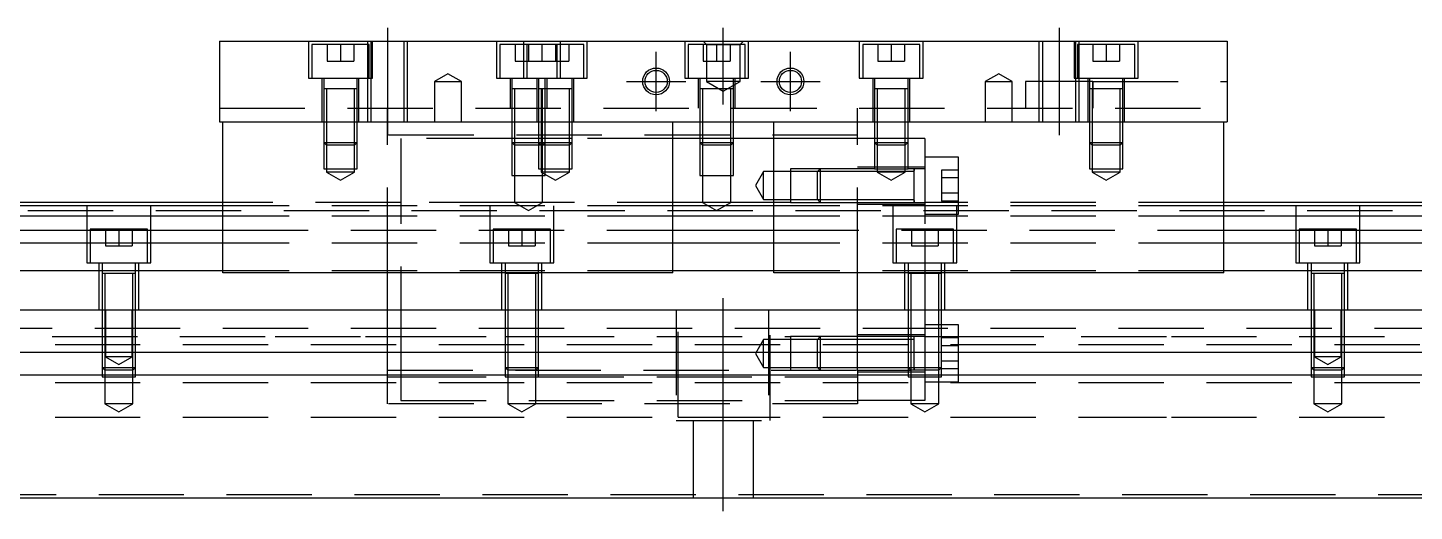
# Model space of a CAD drawing. Extents: x -20 to 801, y -276 to 102.
# Drawn here: x 186.4 to 392.9, y -233.5 to -161.5 of the extents above; entities that cross this region are included whole.
import ezdxf

# ---------------------------------------------------------------- set-up
doc = ezdxf.new("R2010")
doc.units = 0
doc.linetypes.add('CENTER', pattern=[50.8, 31.75, -6.35, 6.35, -6.35])
doc.linetypes.add('DASHED', pattern=[19.05, 12.7, -6.35])
doc.layers.get('0').update_dxf_attribs({"linetype": 'CONTINUOUS'})
doc.layers.add('CENTER', color=1, linetype='CENTER')

msp = doc.modelspace()

# ---------------------------------------------------------------- linework, layer by layer
at = {"color": 7, "linetype": 'CONTINUOUS'}
for p, q in [((215, -163.53), (215, -175.53)), ((215, -163.53), (365, -163.53)), ((365, -163.53), (365, -175.53)), ((215, -175.53), (365, -175.53)), ((215.5, -198.03), (215.5, -175.53)), ((282.5, -198.03), (282.5, -175.53)), ((297.5, -198.03), (297.5, -175.53)), ((364.5, -198.03), (364.5, -175.53)), ((318.4, -182.93), (318.4, -182.529994)), ((215.5, -187.53), (28, -187.53)), ((318.4, -187.530006), (318.4, -187.13)), ((523, -187.53), (364.5, -187.53)), ((215.5, -188.03), (0, -188.03)), ((215.5, -189.569608), (0, -189.569608)), ((297.5, -188.03), (282.5, -188.03)), ((297.5, -189.569608), (282.5, -189.569608)), ((580, -188.03), (364.5, -188.03)), ((580, -189.569608), (364.5, -189.569608)), ((0, -191.690392), (215.5, -191.690392)), ((282.5, -191.690392), (297.5, -191.690392)), ((364.5, -191.690392), (580, -191.690392)), ((215.5, -193.600532), (0, -193.600532)), ((297.5, -193.600532), (282.5, -193.600532)), ((580, -193.600532), (364.5, -193.600532)), ((215.5, -197.711934), (0, -197.711934)), ((282.5, -198.03), (215.5, -198.03)), ((297.5, -197.711934), (282.5, -197.711934)), ((364.5, -198.03), (297.5, -198.03)), ((580, -197.711934), (364.5, -197.711934)), ((0, -203.53), (580, -203.53)), ((0, -209.83), (580, -209.83)), ((318.4, -209.879968), (318.4, -209.83)), ((318.4, -212.530006), (318.4, -212.529148)), ((0, -213.23), (580, -213.23)), ((0, -231.53), (580, -231.53))]:
    msp.add_line(p, q, dxfattribs=at)
at = {"color": 3, "linetype": 'DASHED'}
for p, q in [((228.25, -163.53), (228.25, -169.03)), ((237.25, -164.03), (228.75, -164.03)), ((228.75, -164.03), (228.75, -169.03)), ((231, -164.03), (231, -166.53)), ((233, -164.03), (233, -166.53)), ((235, -164.03), (235, -166.53)), ((237.000006, -163.53), (237.000006, -175.53)), ((237.25, -169.03), (237.25, -164.03)), ((237.5, -163.53), (237.5, -175.53)), ((237.75, -169.03), (237.75, -163.53)), ((242.5, -175.53), (242.5, -163.53)), ((242.999994, -175.53), (242.999994, -163.53)), ((256.25, -163.53), (256.25, -169.03)), ((265.25, -164.03), (256.75, -164.03)), ((256.75, -164.03), (256.75, -169.03)), ((259, -164.03), (259, -166.53)), ((260.25, -163.53), (260.25, -169.03)), ((269.25, -164.03), (260.75, -164.03)), ((260.75, -164.03), (260.75, -169.03)), ((261, -164.03), (261, -166.53)), ((263, -164.03), (263, -166.53)), ((263, -164.03), (263, -166.53)), ((265, -164.03), (265, -166.53)), ((265.25, -169.03), (265.25, -164.03)), ((265.75, -169.03), (265.75, -163.53)), ((267, -164.03), (267, -166.53)), ((269.25, -169.03), (269.25, -164.03)), ((269.75, -169.03), (269.75, -163.53)), ((284.25, -163.53), (284.25, -169.03)), ((293.25, -164.03), (284.75, -164.03)), ((284.75, -164.03), (284.75, -169.03)), ((287.5, -164.03), (287, -163.53)), ((287, -164.03), (287, -166.53)), ((287.5, -164.03), (287.5, -169.53)), ((287.5, -164.03), (292.5, -164.03)), ((289, -164.03), (289, -166.53)), ((291, -164.03), (291, -166.53)), ((292.5, -164.03), (293, -163.53)), ((292.5, -169.53), (292.5, -164.03)), ((293.25, -169.03), (293.25, -164.03)), ((293.75, -169.03), (293.75, -163.53)), ((310.25, -163.53), (310.25, -169.03)), ((319.25, -164.03), (310.75, -164.03)), ((310.75, -164.03), (310.75, -169.03)), ((313, -164.03), (313, -166.53)), ((315, -164.03), (315, -166.53)), ((317, -164.03), (317, -166.53)), ((319.25, -169.03), (319.25, -164.03)), ((319.75, -169.03), (319.75, -163.53)), ((337.000006, -163.53), (337.000006, -175.53)), ((337.5, -163.53), (337.5, -175.53)), ((342.25, -163.53), (342.25, -169.03)), ((342.5, -175.53), (342.5, -163.53)), ((351.25, -164.03), (342.75, -164.03)), ((342.75, -164.03), (342.75, -169.03)), ((342.999994, -175.53), (342.999994, -163.53)), ((345, -164.03), (345, -166.53)), ((347, -164.03), (347, -166.53)), ((349, -164.03), (349, -166.53)), ((351.25, -169.03), (351.25, -164.03)), ((351.75, -169.03), (351.75, -163.53)), ((231, -166.53), (233, -166.53)), ((233, -166.53), (235, -166.53)), ((259, -166.53), (261, -166.53)), ((261, -166.53), (263, -166.53)), ((263, -166.53), (265, -166.53)), ((265, -166.53), (267, -166.53)), ((287, -166.53), (289, -166.53)), ((289, -166.53), (291, -166.53)), ((313, -166.53), (315, -166.53)), ((315, -166.53), (317, -166.53)), ((345, -166.53), (347, -166.53)), ((347, -166.53), (349, -166.53)), ((228.25, -169.03), (237.75, -169.03)), ((230.25, -169.03), (230.25, -175.53)), ((230.5, -169.03), (230.5, -170.63)), ((235.5, -170.63), (235.5, -169.03)), ((235.75, -175.53), (235.75, -169.03)), ((249, -168.3753), (247, -169.53)), ((251, -169.53), (249, -168.3753)), ((256.25, -169.03), (265.75, -169.03)), ((258.25, -169.03), (258.25, -173.53)), ((258.5, -169.03), (258.5, -170.63)), ((260.25, -169.03), (269.75, -169.03)), ((262.25, -169.03), (262.25, -175.53)), ((262.5, -169.03), (262.5, -170.63)), ((263.5, -170.63), (263.5, -169.03)), ((263.75, -173.53), (263.75, -169.03)), ((267.5, -170.63), (267.5, -169.03)), ((267.75, -175.53), (267.75, -169.03)), ((284.25, -169.03), (293.75, -169.03)), ((286.25, -169.03), (286.25, -173.53)), ((286.5, -169.03), (286.5, -170.63)), ((291.5, -170.63), (291.5, -169.03)), ((291.75, -173.53), (291.75, -169.03)), ((310.25, -169.03), (319.75, -169.03)), ((312.25, -169.03), (312.25, -175.53)), ((312.5, -169.03), (312.5, -170.63)), ((317.5, -170.63), (317.5, -169.03)), ((317.75, -175.53), (317.75, -169.03)), ((331, -168.3753), (329, -169.53)), ((333, -169.53), (331, -168.3753)), ((342.25, -169.03), (351.75, -169.03)), ((344.25, -169.03), (344.25, -175.53)), ((344.5, -169.03), (344.5, -170.63)), ((349.5, -170.63), (349.5, -169.03)), ((349.75, -175.53), (349.75, -169.03)), ((230.5, -170.625), (230.5, -170.63)), ((230.757468, -170.63), (230.5, -170.63)), ((230.5, -170.63), (230.5, -175.52998)), ((230.5, -170.63), (230.5, -170.635)), ((235.242552, -170.63), (230.757468, -170.63)), ((230.9, -170.63), (230.9, -175.52998)), ((235.1, -175.52998), (235.1, -170.63)), ((235.5, -170.63), (235.242552, -170.63)), ((235.5, -170.63), (235.5, -170.625)), ((235.5, -175.52998), (235.5, -170.63)), ((235.5, -170.635), (235.5, -170.63)), ((247, -169.53), (249, -169.53)), ((247, -169.53), (247, -175.53)), ((249, -169.53), (251, -169.53)), ((251, -175.53), (251, -169.53)), ((258.5, -170.625), (258.5, -170.63)), ((258.757468, -170.63), (258.5, -170.63)), ((258.5, -170.63), (258.5, -173.52998)), ((258.5, -170.63), (258.5, -170.635)), ((262.300194, -170.63), (258.757468, -170.63)), ((258.9, -170.63), (258.9, -173.52998)), ((262.5, -170.625), (262.5, -170.63)), ((263.5, -170.63), (262.5, -170.63)), ((262.757468, -170.63), (262.5, -170.63)), ((262.5, -170.63), (262.5, -175.52998)), ((262.5, -170.63), (262.5, -170.635)), ((267.242552, -170.63), (262.757468, -170.63)), ((262.9, -170.63), (262.9, -175.52998)), ((263.1, -173.52998), (263.1, -170.63)), ((263.5, -170.63), (263.5, -170.625)), ((263.5, -173.52998), (263.5, -170.63)), ((263.5, -170.635), (263.5, -170.63)), ((267.1, -175.52998), (267.1, -170.63)), ((267.5, -170.63), (267.242552, -170.63)), ((267.5, -170.63), (267.5, -170.625)), ((267.5, -175.52998), (267.5, -170.63)), ((267.5, -170.635), (267.5, -170.63)), ((286.5, -170.625), (286.5, -170.63)), ((286.757468, -170.63), (286.5, -170.63)), ((286.5, -170.63), (286.5, -170.635)), ((286.5, -170.63), (286.5, -173.52998)), ((291.242552, -170.63), (286.757468, -170.63)), ((286.9, -170.63), (286.9, -173.52998)), ((292.5, -169.53), (287.5, -169.53)), ((287.5, -169.53), (290, -170.973376)), ((290, -170.973376), (292.5, -169.53)), ((291.1, -173.52998), (291.1, -170.63)), ((291.5, -170.63), (291.242552, -170.63)), ((291.5, -170.63), (291.5, -170.625)), ((291.5, -170.635), (291.5, -170.63)), ((291.5, -173.52998), (291.5, -170.63)), ((312.5, -170.625), (312.5, -170.63)), ((312.757468, -170.63), (312.5, -170.63)), ((312.5, -170.63), (312.5, -170.635)), ((312.5, -170.63), (312.5, -175.52998)), ((317.242552, -170.63), (312.757468, -170.63)), ((312.9, -170.63), (312.9, -175.52998)), ((317.1, -175.52998), (317.1, -170.63)), ((317.5, -170.63), (317.242552, -170.63)), ((317.5, -170.63), (317.5, -170.625)), ((317.5, -170.635), (317.5, -170.63)), ((317.5, -175.52998), (317.5, -170.63)), ((329, -169.53), (331, -169.53)), ((329, -169.53), (329, -175.53)), ((331, -169.53), (333, -169.53)), ((333, -175.53), (333, -169.53)), ((335, -169.53), (335, -173.53)), ((345, -169.53), (335, -169.53)), ((344.5, -170.625), (344.5, -170.63)), ((344.757468, -170.63), (344.5, -170.63)), ((344.5, -170.63), (344.5, -175.52998)), ((344.5, -170.63), (344.5, -170.635)), ((349.242552, -170.63), (344.757468, -170.63)), ((344.9, -170.63), (344.9, -175.52998)), ((345, -169.53), (365, -169.53)), ((345, -173.53), (345, -169.53)), ((345, -169.53), (345, -170.63)), ((345, -170.63), (345, -173.53)), ((349.1, -175.52998), (349.1, -170.63)), ((349.5, -170.63), (349.242552, -170.63)), ((349.5, -170.63), (349.5, -170.625)), ((349.5, -175.52998), (349.5, -170.63)), ((349.5, -170.635), (349.5, -170.63)), ((215, -173.53), (365, -173.53)), ((240, -175.53), (240, -173.53)), ((258.5, -173.53), (258.5, -175.53)), ((258.500006, -173.53), (258.500006, -175.53)), ((258.9, -173.53), (258.9, -175.53)), ((263.1, -175.53), (263.1, -173.53)), ((263.499994, -175.53), (263.499994, -173.53)), ((263.5, -175.53), (263.5, -173.53)), ((286.5, -173.53), (286.5, -175.53)), ((286.500006, -173.53), (286.500006, -175.53)), ((286.9, -173.53), (286.9, -175.53)), ((291.1, -175.53), (291.1, -173.53)), ((291.499994, -175.53), (291.499994, -173.53)), ((291.5, -175.53), (291.5, -173.53)), ((310, -175.53), (310, -173.53)), ((230.5, -175.53), (230.5, -178.63)), ((230.500006, -175.53), (230.500006, -178.630006)), ((230.9, -175.53), (230.9, -179.03)), ((235.1, -179.03), (235.1, -175.53)), ((235.499994, -178.630006), (235.499994, -175.53)), ((235.5, -178.63), (235.5, -175.53)), ((240, -198.03), (240, -175.53)), ((310, -177.53), (240, -177.53)), ((258.5, -175.53), (258.5, -178.63)), ((258.500006, -175.53), (258.500006, -178.630006)), ((258.9, -175.53), (258.9, -179.03)), ((262.5, -175.53), (262.5, -178.63)), ((262.500006, -175.53), (262.500006, -178.630006)), ((262.9, -175.53), (262.9, -179.03)), ((263.1, -179.03), (263.1, -175.53)), ((263.499994, -178.630006), (263.499994, -175.53)), ((263.5, -178.63), (263.5, -175.53)), ((267.1, -179.03), (267.1, -175.53)), ((267.499994, -178.630006), (267.499994, -175.53)), ((267.5, -178.63), (267.5, -175.53)), ((286.5, -175.53), (286.5, -178.63)), ((286.500006, -175.53), (286.500006, -178.630006)), ((286.9, -175.53), (286.9, -179.03)), ((291.1, -179.03), (291.1, -175.53)), ((291.499994, -178.630006), (291.499994, -175.53)), ((291.5, -178.63), (291.5, -175.53)), ((310, -198.03), (310, -175.53)), ((312.5, -175.53), (312.5, -178.63)), ((312.500006, -175.53), (312.500006, -178.630006)), ((312.9, -175.53), (312.9, -179.03)), ((317.1, -179.03), (317.1, -175.53)), ((317.499994, -178.630006), (317.499994, -175.53)), ((317.5, -178.63), (317.5, -175.53)), ((344.5, -175.53), (344.5, -178.63)), ((344.500006, -175.53), (344.500006, -178.630006)), ((344.9, -175.53), (344.9, -179.03)), ((349.1, -179.03), (349.1, -175.53)), ((349.499994, -178.630006), (349.499994, -175.53)), ((349.5, -178.63), (349.5, -175.53)), ((230.5, -178.63), (235.5, -178.63)), ((230.5, -178.63), (230.9, -179.03)), ((230.500006, -178.63002), (230.500006, -182.53)), ((235.1, -179.03), (230.9, -179.03)), ((230.9, -179.03002), (230.9, -182.53)), ((235.1, -179.03), (235.5, -178.63)), ((235.1, -182.53), (235.1, -179.03002)), ((235.499994, -182.53), (235.499994, -178.63002)), ((242, -178.03), (242, -198.03)), ((258.5, -178.03), (242, -178.03)), ((258.9, -178.03), (258.5, -178.03)), ((258.5, -178.63), (263.499994, -178.63)), ((258.5, -178.63), (258.9, -179.03)), ((258.500006, -178.63002), (258.500006, -183.53)), ((262.5, -178.03), (258.9, -178.03)), ((263.1, -179.03), (258.9, -179.03)), ((258.9, -179.03002), (258.9, -183.53)), ((262.9, -178.03), (262.5, -178.03)), ((262.5, -178.63), (267.5, -178.63)), ((262.5, -178.63), (262.9, -179.03)), ((262.500006, -178.63002), (262.500006, -182.53)), ((262.9, -179.03), (262.500006, -179.03)), ((263.1, -178.03), (262.9, -178.03)), ((267.1, -179.03), (262.9, -179.03)), ((262.9, -179.03002), (262.9, -182.53)), ((263.5, -178.03), (263.1, -178.03)), ((263.1, -179.03), (263.5, -178.63)), ((263.1, -183.53), (263.1, -179.03002)), ((263.499994, -179.03), (263.499994, -178.63002)), ((263.499994, -182.53), (263.499994, -179.03)), ((267.1, -178.03), (263.5, -178.03)), ((267.5, -178.03), (267.1, -178.03)), ((267.1, -179.03), (267.5, -178.63)), ((267.1, -182.53), (267.1, -179.03002)), ((267.499994, -182.53), (267.499994, -178.63002)), ((282.5, -178.03), (267.5, -178.03)), ((286.5, -178.03), (282.5, -178.03)), ((286.9, -178.03), (286.5, -178.03)), ((286.5, -178.63), (291.5, -178.63)), ((286.5, -178.63), (286.9, -179.03)), ((286.500006, -178.63002), (286.500006, -183.53)), ((291.1, -178.03), (286.9, -178.03)), ((291.1, -179.03), (286.9, -179.03)), ((286.9, -179.03002), (286.9, -183.53)), ((291.5, -178.03), (291.1, -178.03)), ((291.1, -179.03), (291.5, -178.63)), ((291.1, -183.53), (291.1, -179.03002)), ((291.499994, -183.53), (291.499994, -178.63002)), ((297.5, -178.03), (291.5, -178.03)), ((310, -178.03), (297.5, -178.03)), ((312.5, -178.03), (310, -178.03)), ((312.9, -178.03), (312.5, -178.03)), ((312.5, -178.63), (317.5, -178.63)), ((312.5, -178.63), (312.9, -179.03)), ((312.500006, -178.63002), (312.500006, -182.53)), ((317.1, -178.03), (312.9, -178.03)), ((317.1, -179.03), (312.9, -179.03)), ((312.9, -179.03002), (312.9, -182.53)), ((317.5, -178.03), (317.1, -178.03)), ((317.1, -179.03), (317.5, -178.63)), ((317.1, -182.53), (317.1, -179.03002)), ((317.499994, -182.53), (317.499994, -178.63002)), ((320, -178.03), (317.5, -178.03)), ((320, -178.03), (320, -191.53)), ((344.5, -178.63), (349.5, -178.63)), ((344.5, -178.63), (344.9, -179.03)), ((344.500006, -178.63002), (344.500006, -182.53)), ((349.1, -179.03), (344.9, -179.03)), ((344.9, -179.03002), (344.9, -182.53)), ((349.1, -179.03), (349.5, -178.63)), ((349.1, -182.53), (349.1, -179.03002)), ((349.499994, -182.53), (349.499994, -178.63002)), ((325, -180.78), (320, -180.78)), ((325, -189.28), (325, -180.78)), ((230.500006, -182.53), (235.499994, -182.53)), ((230.9, -182.53), (230.9, -183.03)), ((235.1, -183.03), (230.9, -183.03)), ((230.9, -183.03), (233, -184.242436)), ((233, -184.242436), (235.1, -183.03)), ((235.1, -183.03), (235.1, -182.53)), ((258.500006, -183.53), (263.499994, -183.53)), ((258.9, -183.53), (258.9, -187.53)), ((262.500006, -182.53), (267.499994, -182.53)), ((262.9, -182.53), (262.9, -183.03)), ((267.1, -183.03), (262.9, -183.03)), ((262.9, -183.03), (265, -184.242436)), ((263.1, -187.53), (263.1, -183.53)), ((263.499994, -183.53), (263.499994, -182.53)), ((265, -184.242436), (267.1, -183.03)), ((267.1, -183.03), (267.1, -182.53)), ((286.500006, -183.53), (291.499994, -183.53)), ((286.9, -183.53), (286.9, -187.53)), ((291.1, -187.53), (291.1, -183.53)), ((296, -182.93), (294.787564, -185.03)), ((296, -187.13), (296, -182.93)), ((300, -182.93), (296, -182.93)), ((300, -182.530006), (300, -187.529994)), ((304.39998, -182.530006), (300, -182.530006)), ((303.99998, -182.93), (300, -182.93)), ((304.4, -182.53), (304, -182.93)), ((304, -187.13), (304, -182.93)), ((310, -182.93), (304, -182.93)), ((310, -182.530006), (304.399994, -182.530006)), ((304.4, -182.53), (304.4, -187.53)), ((310, -182.53), (304.4, -182.53)), ((320, -182.28), (310, -182.28)), ((312.500006, -182.53), (310.00002, -182.53)), ((318.4, -182.93), (310.00002, -182.93)), ((312.500006, -182.53), (317.499994, -182.53)), ((312.9, -182.53), (312.9, -183.03)), ((317.1, -183.03), (312.9, -183.03)), ((312.9, -183.03), (315, -184.242436)), ((315, -184.242436), (317.1, -183.03)), ((317.1, -183.03), (317.1, -182.53)), ((318.405, -182.53), (317.499994, -182.53)), ((320, -182.53), (318.395, -182.53)), ((318.4, -182.787468), (318.4, -182.53)), ((318.4, -182.53), (318.4, -182.787448)), ((318.4, -182.787468), (318.4, -182.53)), ((318.4, -184.879954), (318.4, -182.787468)), ((322.5, -182.720598), (322.5, -183.8753)), ((325, -182.720598), (322.5, -182.720598)), ((344.500006, -182.53), (349.499994, -182.53)), ((344.9, -182.53), (344.9, -183.03)), ((349.1, -183.03), (344.9, -183.03)), ((344.9, -183.03), (347, -184.242436)), ((347, -184.242436), (349.1, -183.03)), ((349.1, -183.03), (349.1, -182.53)), ((294.787564, -185.03), (296, -187.13)), ((318.4, -187.272552), (318.4, -184.879954)), ((322.5, -183.8753), (322.5, -186.1847)), ((325, -183.8753), (322.5, -183.8753)), ((241.99998, -187.53), (215.5, -187.53)), ((258.9, -187.53), (242, -187.53)), ((263.1, -187.53), (258.9, -187.53)), ((258.9, -187.53), (261, -188.742436)), ((261, -188.742436), (263.1, -187.53)), ((286.9, -187.53), (263.1, -187.53)), ((291.1, -187.53), (286.9, -187.53)), ((286.9, -187.53), (289, -188.742436)), ((289, -188.742436), (291.1, -187.53)), ((299.99998, -187.53), (291.1, -187.53)), ((296, -187.13), (300, -187.13)), ((300, -187.13), (303.99998, -187.13)), ((300, -187.529994), (304.39998, -187.529994)), ((304, -187.13), (304.4, -187.53)), ((304, -187.13), (310, -187.13)), ((304.4, -187.529994), (310, -187.529994)), ((304.4, -187.53), (310, -187.53)), ((310, -187.78), (320, -187.78)), ((310.00002, -187.13), (318.4, -187.13)), ((310.00002, -187.53), (318.405, -187.53)), ((318.395, -187.53), (320, -187.53)), ((318.4, -187.53), (318.4, -187.272552)), ((318.4, -187.272602), (318.4, -187.53)), ((364.5, -187.53), (320.00002, -187.53)), ((322.5, -186.1847), (322.5, -187.339402)), ((325, -186.1847), (322.5, -186.1847)), ((325, -187.339402), (322.5, -187.339402)), ((523, -188.78), (25, -188.78)), ((195.25, -188.03), (195.25, -196.53)), ((204.75, -196.53), (204.75, -188.03)), ((282.5, -188.03), (215.5, -188.03)), ((282.5, -189.569608), (215.5, -189.569608)), ((255.25, -188.03), (255.25, -196.53)), ((264.75, -196.53), (264.75, -188.03)), ((364.5, -188.03), (297.5, -188.03)), ((364.5, -189.569608), (297.5, -189.569608)), ((315.25, -188.03), (315.25, -196.53)), ((320, -189.28), (325, -189.28)), ((324.75, -196.53), (324.75, -188.03)), ((375.25, -188.03), (375.25, -196.53)), ((384.75, -196.53), (384.75, -188.03)), ((204.25, -191.53), (195.75, -191.53)), ((195.75, -191.53), (195.75, -196.53)), ((198, -191.53), (198, -194.03)), ((200, -191.53), (200, -194.03)), ((202, -191.53), (202, -194.03)), ((204.25, -196.53), (204.25, -191.53)), ((215.5, -191.690392), (282.5, -191.690392)), ((264.25, -191.53), (255.75, -191.53)), ((255.75, -191.53), (255.75, -196.53)), ((258, -191.53), (258, -194.03)), ((260, -191.53), (260, -194.03)), ((262, -191.53), (262, -194.03)), ((264.25, -196.53), (264.25, -191.53)), ((297.5, -191.690392), (364.5, -191.690392)), ((324.25, -191.53), (315.75, -191.53)), ((315.75, -191.53), (315.75, -196.53)), ((318, -191.53), (318, -194.03)), ((320, -191.53), (320, -194.03)), ((322, -191.53), (322, -194.03)), ((324.25, -196.53), (324.25, -191.53)), ((384.25, -191.53), (375.75, -191.53)), ((375.75, -191.53), (375.75, -196.53)), ((378, -191.53), (378, -194.03)), ((380, -191.53), (380, -194.03)), ((382, -191.53), (382, -194.03)), ((384.25, -196.53), (384.25, -191.53)), ((198, -194.03), (200, -194.03)), ((200, -194.03), (202, -194.03)), ((282.5, -193.600532), (215.5, -193.600532)), ((258, -194.03), (260, -194.03)), ((260, -194.03), (262, -194.03)), ((364.5, -193.600532), (297.5, -193.600532)), ((318, -194.03), (320, -194.03)), ((320, -194.03), (322, -194.03)), ((320, -194.03), (320, -196.53)), ((378, -194.03), (380, -194.03)), ((380, -194.03), (382, -194.03)), ((195.25, -196.53), (204.75, -196.53)), ((197, -196.53), (197, -203.53)), ((197.5, -196.53), (197.5, -198.13)), ((197.5, -198.125), (197.5, -198.13)), ((202.5, -198.13), (197.5, -198.13)), ((197.5, -198.13), (197.5, -198.135)), ((197.5, -198.13), (197.5, -203.52998)), ((197.9, -198.13), (197.9, -203.52998)), ((202.1, -203.52998), (202.1, -198.13)), ((202.5, -198.13), (202.5, -196.53)), ((202.5, -198.13), (202.5, -198.125)), ((202.5, -198.135), (202.5, -198.13)), ((202.5, -203.52998), (202.5, -198.13)), ((203, -203.53), (203, -196.53)), ((282.5, -197.711934), (215.5, -197.711934)), ((240, -203.53), (240, -198.03)), ((242, -198.03), (242, -203.53)), ((255.25, -196.53), (264.75, -196.53)), ((257, -196.53), (257, -203.53)), ((257.5, -196.53), (257.5, -198.13)), ((257.5, -198.125), (257.5, -198.13)), ((262.5, -198.13), (257.5, -198.13)), ((257.5, -198.13), (257.5, -198.135)), ((257.5, -198.13), (257.5, -203.52998)), ((257.9, -198.13), (257.9, -203.52998)), ((262.1, -203.52998), (262.1, -198.13)), ((262.5, -198.13), (262.5, -196.53)), ((262.5, -198.13), (262.5, -198.125)), ((262.5, -198.135), (262.5, -198.13)), ((262.5, -203.52998), (262.5, -198.13)), ((263, -203.53), (263, -196.53)), ((364.5, -197.711934), (297.5, -197.711934)), ((310, -203.53), (310, -198.03)), ((315.25, -196.53), (324.75, -196.53)), ((317, -196.53), (317, -203.53)), ((322.500006, -198.13), (317.499994, -198.13)), ((322.500006, -198.13), (317.499994, -198.13)), ((322.500006, -198.13), (317.499994, -198.13)), ((317.5, -196.53), (317.5, -198.03)), ((317.5, -198.03), (317.5, -198.13)), ((317.5, -198.125), (317.5, -198.13)), ((317.5, -198.13), (317.5, -198.135)), ((317.5, -198.13), (317.5, -203.52998)), ((317.9, -198.13), (317.9, -203.52998)), ((320, -196.53), (320, -198.03)), ((320, -198.03), (320, -198.13)), ((320, -198.13), (320, -203.53)), ((322.1, -203.52998), (322.1, -198.13)), ((322.5, -198.03), (322.5, -196.53)), ((322.5, -198.13), (322.5, -198.03)), ((322.5, -198.13), (322.5, -198.125)), ((322.5, -198.135), (322.5, -198.13)), ((322.5, -203.52998), (322.5, -198.13)), ((323, -203.53), (323, -196.53)), ((375.25, -196.53), (384.75, -196.53)), ((377, -196.53), (377, -203.53)), ((377.5, -196.53), (377.5, -198.13)), ((377.5, -198.125), (377.5, -198.13)), ((382.5, -198.13), (377.5, -198.13)), ((377.5, -198.13), (377.5, -198.135)), ((377.5, -198.13), (377.5, -203.52998)), ((377.9, -198.13), (377.9, -203.52998)), ((382.1, -203.52998), (382.1, -198.13)), ((382.5, -198.13), (382.5, -196.53)), ((382.5, -198.13), (382.5, -198.125)), ((382.5, -198.135), (382.5, -198.13)), ((382.5, -203.52998), (382.5, -198.13)), ((383, -203.53), (383, -196.53)), ((197.5, -203.53), (197.5, -209.83)), ((197.500006, -203.53), (197.500006, -209.83)), ((197.9, -203.53), (197.9, -209.83)), ((198, -203.53), (198, -210.53)), ((202, -210.53), (202, -203.53)), ((202.1, -209.83), (202.1, -203.53)), ((202.499994, -209.83), (202.499994, -203.53)), ((202.5, -209.83), (202.5, -203.53)), ((240, -209.83), (240, -203.53)), ((242, -203.53), (242, -209.83)), ((257.5, -203.53), (257.5, -209.83)), ((257.500006, -203.53), (257.500006, -209.83)), ((257.9, -203.53), (257.9, -209.83)), ((262.1, -209.83), (262.1, -203.53)), ((262.499994, -209.83), (262.499994, -203.53)), ((262.5, -209.83), (262.5, -203.53)), ((283, -203.53), (283, -220.03)), ((283.291796, -219.53), (283.291796, -203.53)), ((296.708204, -203.53), (296.708204, -219.53)), ((297, -220.03), (297, -203.53)), ((310, -209.83), (310, -203.53)), ((317.5, -203.53), (317.5, -209.83)), ((317.500006, -203.53), (317.500006, -209.83)), ((317.9, -203.53), (317.9, -209.83)), ((320, -203.53), (320, -209.83)), ((322.1, -209.83), (322.1, -203.53)), ((322.499994, -209.83), (322.499994, -203.53)), ((322.5, -209.83), (322.5, -203.53)), ((377.5, -203.53), (377.5, -209.83)), ((377.500006, -203.53), (377.500006, -209.83)), ((377.9, -203.53), (377.9, -209.83)), ((378, -203.53), (378, -210.53)), ((382, -210.53), (382, -203.53)), ((382.1, -209.83), (382.1, -203.53)), ((382.499994, -209.83), (382.499994, -203.53)), ((382.5, -209.83), (382.5, -203.53)), ((25, -206.28), (523, -206.28)), ((322.1, -205.78), (320, -205.78)), ((322.5, -205.78), (322.1, -205.78)), ((325, -205.78), (322.5, -205.78)), ((325, -209.83), (325, -205.78)), ((56.708204, -207.53), (223.291796, -207.53)), ((197.5, -207.53), (197.9, -207.53)), ((197.9, -207.53), (202.1, -207.53)), ((202.1, -207.53), (202.5, -207.53)), ((223.291796, -207.53), (236.708204, -207.53)), ((236.708204, -207.53), (240, -207.53)), ((240, -207.53), (241.99998, -207.53)), ((242, -207.529994), (299.999982, -207.529994)), ((242, -207.53), (299.99998, -207.53)), ((257.5, -207.53), (257.9, -207.53)), ((257.9, -207.53), (262.1, -207.53)), ((262.1, -207.53), (262.5, -207.53)), ((296, -207.93), (294.787564, -210.03)), ((296, -212.13), (296, -207.93)), ((300, -207.93), (296, -207.93)), ((300, -207.530006), (300, -212.529994)), ((304.39998, -207.530006), (300, -207.530006)), ((303.99998, -207.93), (300, -207.93)), ((304.4, -207.53), (304, -207.93)), ((304, -209.83), (304, -207.93)), ((310, -207.93), (304, -207.93)), ((310, -207.530006), (304.399994, -207.530006)), ((304.4, -207.53), (304.4, -209.83)), ((310, -207.53), (304.4, -207.53)), ((320, -207.28), (310, -207.28)), ((317.5, -207.53), (310.00002, -207.53)), ((317.5, -207.93), (310.00002, -207.93)), ((317.9, -207.53), (317.5, -207.53)), ((317.9, -207.93), (317.5, -207.93)), ((318.4, -207.53), (317.9, -207.53)), ((318.4, -207.93), (317.9, -207.93)), ((318.4, -207.53), (318.395, -207.53)), ((318.4, -207.787468), (318.4, -207.53)), ((318.405, -207.53), (318.4, -207.53)), ((320, -207.53), (318.4, -207.53)), ((318.4, -209.829974), (318.4, -207.787468)), ((320.00002, -207.53), (322.1, -207.53)), ((322.1, -207.53), (322.5, -207.53)), ((322.5, -207.53), (325, -207.53)), ((325, -207.720598), (322.5, -207.720598)), ((325, -207.53), (343.291796, -207.53)), ((343.291796, -207.53), (356.708204, -207.53)), ((356.708204, -207.53), (523.005, -207.53)), ((377.5, -207.53), (377.9, -207.53)), ((377.9, -207.53), (382.1, -207.53)), ((382.1, -207.53), (382.5, -207.53)), ((0, -208.68), (580, -208.68)), ((197.5, -209.83), (197.5, -212.13)), ((197.500006, -209.83), (197.500006, -212.130006)), ((197.9, -209.83), (197.9, -212.53)), ((202, -210.53), (198, -210.53)), ((198, -210.53), (200, -211.6847)), ((200, -211.6847), (202, -210.53)), ((202.1, -212.53), (202.1, -209.83)), ((202.499994, -212.130006), (202.499994, -209.83)), ((202.5, -212.13), (202.5, -209.83)), ((240, -212.53), (240, -209.83)), ((242, -209.83), (242, -213.23)), ((257.5, -209.83), (257.5, -212.13)), ((257.500006, -209.83), (257.500006, -212.130006)), ((257.9, -209.83), (257.9, -212.53)), ((262.1, -212.53), (262.1, -209.83)), ((262.499994, -212.130006), (262.499994, -209.83)), ((262.5, -212.13), (262.5, -209.83)), ((294.787564, -210.03), (296, -212.13)), ((304, -212.13), (304, -209.83)), ((304.4, -209.83), (304.4, -212.53)), ((310, -212.53), (310, -209.83)), ((317.5, -209.83), (317.5, -212.13)), ((317.500006, -209.83), (317.500006, -212.130006)), ((317.9, -209.83), (317.9, -212.53)), ((318.4, -210.23002), (318.4, -209.829974)), ((318.4, -212.272552), (318.4, -210.23002)), ((320, -209.83), (320, -212.53)), ((322.1, -212.53), (322.1, -209.83)), ((322.499994, -212.130006), (322.499994, -209.83)), ((325, -208.8753), (322.5, -208.8753)), ((322.5, -212.13), (322.5, -209.83)), ((325, -213.23), (325, -209.83)), ((377.5, -209.83), (377.5, -212.13)), ((377.500006, -209.83), (377.500006, -212.130006)), ((377.9, -209.83), (377.9, -212.53)), ((382, -210.53), (378, -210.53)), ((378, -210.53), (380, -211.6847)), ((380, -211.6847), (382, -210.53)), ((382.1, -212.53), (382.1, -209.83)), ((382.499994, -212.130006), (382.499994, -209.83)), ((382.5, -212.13), (382.5, -209.83)), ((197.5, -212.13), (202.5, -212.13)), ((197.5, -212.13), (197.9, -212.53)), ((197.500006, -212.13002), (197.500006, -213.23)), ((202.1, -212.53), (197.9, -212.53)), ((197.9, -212.53002), (197.9, -213.53)), ((202.1, -212.53), (202.5, -212.13)), ((202.1, -213.53), (202.1, -212.53002)), ((202.499994, -213.23), (202.499994, -212.13002)), ((240, -213.23), (240, -212.53)), ((240, -212.53), (310, -212.53)), ((257.5, -212.13), (262.5, -212.13)), ((257.5, -212.13), (257.9, -212.53)), ((257.500006, -212.13002), (257.500006, -213.23)), ((262.1, -212.53), (257.9, -212.53)), ((257.9, -212.53002), (257.9, -213.53)), ((262.1, -212.53), (262.5, -212.13)), ((262.1, -213.53), (262.1, -212.53002)), ((262.499994, -213.23), (262.499994, -212.13002)), ((296, -212.13), (300, -212.13)), ((300, -212.13), (303.99998, -212.13)), ((304, -212.13), (310, -212.13)), ((304, -212.13), (304.4, -212.53)), ((310, -212.53), (310, -213.23)), ((310.00002, -212.13), (317.5, -212.13)), ((310.00002, -212.53), (317.500006, -212.53)), ((317.5, -212.13), (322.5, -212.13)), ((317.5, -212.13), (317.9, -212.53)), ((317.500006, -212.13002), (317.500006, -213.23)), ((317.500006, -212.53), (317.9, -212.53)), ((322.1, -212.53), (317.9, -212.53)), ((317.9, -212.53002), (317.9, -213.53)), ((318.4, -212.53), (318.4, -212.272552)), ((318.4, -212.272602), (318.4, -212.53)), ((320, -212.53), (320, -213.23)), ((322.1, -212.53), (322.5, -212.13)), ((322.1, -213.53), (322.1, -212.53002)), ((322.499994, -213.23), (322.499994, -212.13002)), ((325, -211.1847), (322.5, -211.1847)), ((325, -212.339402), (322.5, -212.339402)), ((377.5, -212.13), (382.5, -212.13)), ((377.5, -212.13), (377.9, -212.53)), ((377.500006, -212.13002), (377.500006, -213.23)), ((382.1, -212.53), (377.9, -212.53)), ((377.9, -212.53002), (377.9, -213.53)), ((382.1, -212.53), (382.5, -212.13)), ((382.1, -213.53), (382.1, -212.53002)), ((382.499994, -213.23), (382.499994, -212.13002)), ((0, -214.38), (580, -214.38)), ((197.500006, -213.23), (197.500006, -213.53)), ((197.500006, -213.53), (202.499994, -213.53)), ((197.9, -213.53), (197.9, -217.53)), ((202.1, -217.53), (202.1, -213.53)), ((202.499994, -213.53), (202.499994, -213.23)), ((240, -217.53), (240, -213.23)), ((240, -213.53), (257.500006, -213.53)), ((240, -213.53), (242, -213.53)), ((242, -213.23), (242, -217.03)), ((242, -213.53), (310, -213.53)), ((257.500006, -213.23), (257.500006, -213.53)), ((257.500006, -213.53), (262.499994, -213.53)), ((257.9, -213.53), (257.9, -217.53)), ((262.1, -217.53), (262.1, -213.53)), ((262.499994, -213.53), (262.499994, -213.23)), ((262.499994, -213.53), (310, -213.53)), ((310, -212.78), (320, -212.78)), ((310, -213.23), (310, -217.53)), ((317.500006, -213.23), (317.500006, -213.53)), ((317.500006, -213.53), (322.499994, -213.53)), ((317.9, -213.53), (317.9, -217.53)), ((320, -213.23), (320, -213.53)), ((320, -213.53), (320, -217.03)), ((320, -214.28), (325, -214.28)), ((322.1, -217.53), (322.1, -213.53)), ((322.499994, -213.53), (322.499994, -213.23)), ((325, -214.28), (325, -213.23)), ((377.500006, -213.23), (377.500006, -213.53)), ((377.500006, -213.53), (382.499994, -213.53)), ((377.9, -213.53), (377.9, -217.53)), ((382.1, -217.53), (382.1, -213.53)), ((382.499994, -213.53), (382.499994, -213.23)), ((202.1, -217.53), (197.9, -217.53)), ((197.9, -217.53), (200, -218.742436)), ((200, -218.742436), (202.1, -217.53)), ((310, -217.53), (240, -217.53)), ((242, -217.03), (310, -217.03)), ((262.1, -217.53), (257.9, -217.53)), ((257.9, -217.53), (260, -218.742436)), ((260, -218.742436), (262.1, -217.53)), ((320, -217.03), (310, -217.03)), ((322.1, -217.53), (317.9, -217.53)), ((317.9, -217.53), (320, -218.742436)), ((320, -218.742436), (322.1, -217.53)), ((382.1, -217.53), (377.9, -217.53)), ((377.9, -217.53), (380, -218.742436)), ((380, -218.742436), (382.1, -217.53)), ((0, -219.53), (343.291796, -219.53)), ((283, -220.03), (297, -220.03)), ((283.291796, -219.53), (296.708204, -219.53)), ((285.5, -220.03), (285.5, -231.53)), ((294.5, -231.53), (294.5, -220.03)), ((343.291796, -219.53), (356.708204, -219.53)), ((356.708204, -219.53), (523.291796, -219.53)), ((6.499992, -231.03), (580, -231.03))]:
    msp.add_line(p, q, dxfattribs=at)
at = {"color": 3, "linetype": 'CONTINUOUS'}
for centre in [(280, -169.53), (300, -169.53)]:
    msp.add_circle(centre, 2, dxfattribs=at)
at = {"color": 7, "linetype": 'CONTINUOUS'}
for centre in [(280, -169.53), (300, -169.53)]:
    msp.add_circle(centre, 1.65, dxfattribs=at)
at = {"layer": 'CENTER', "color": 1, "linetype": 'CENTER'}
for p, q in [((240, -161.53), (240, -177.53)), ((290, -172.973376), (290, -161.53)), ((340, -161.53), (340, -177.53)), ((280, -173.93), (280, -165.13)), ((300, -173.93), (300, -165.13)), ((275.6, -169.53), (284.4, -169.53)), ((295.6, -169.53), (304.4, -169.53)), ((290, -233.53), (290, -201.53))]:
    msp.add_line(p, q, dxfattribs=at)

doc.saveas('drawing.dxf')
